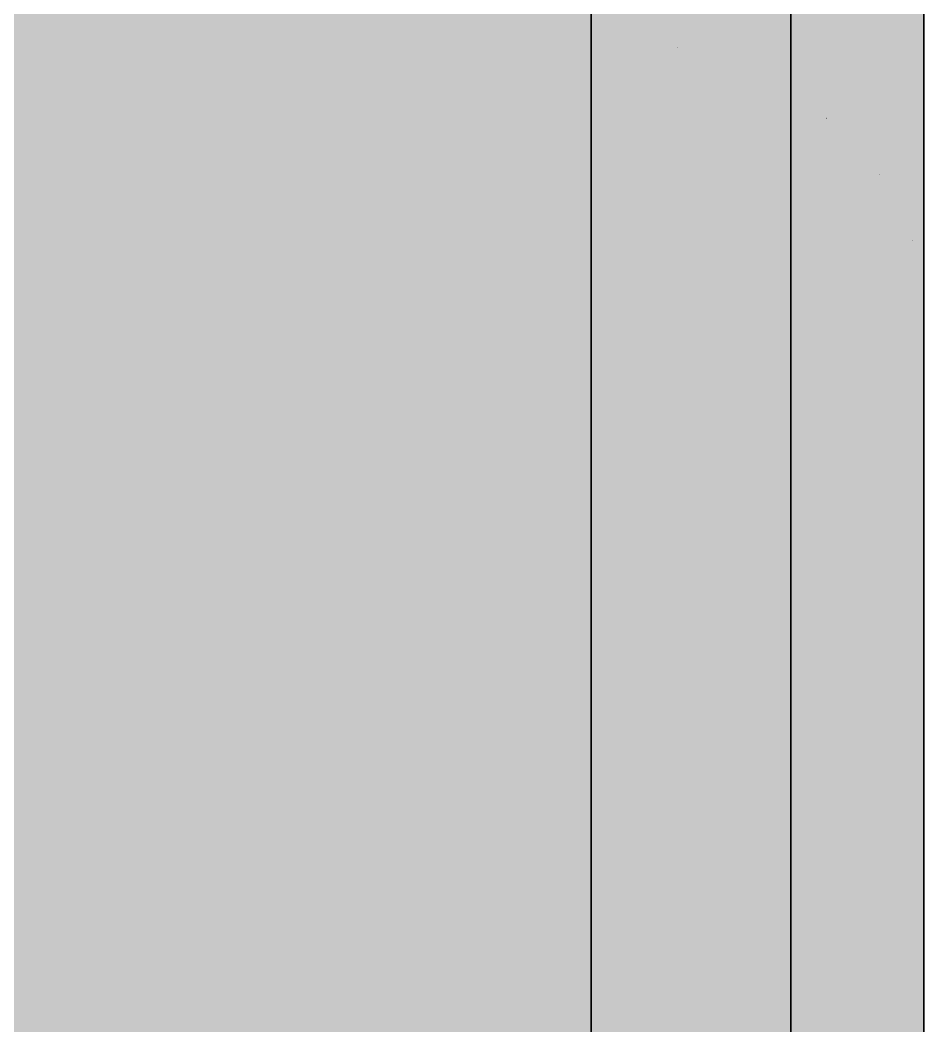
# Model space of a CAD drawing. Extents: x 0 to 756, y -25 to 420.
# Drawn here: x 352.5679 to 352.8394, y 313.2935 to 313.5958 of the extents above; entities that cross this region are included whole.
import ezdxf

# ---------------------------------------------------------------- set-up
doc = ezdxf.new("R2010")
doc.units = 0
doc.layers.get('0').update_dxf_attribs({"lineweight": 25})
doc.layers.add('0-Shading', color=7, linetype='Continuous', lineweight=25)
doc.layers.add('L_Schalldaempfer', color=7, linetype='Continuous', lineweight=35, true_color=0xababab)

# ---------------------------------------------------------------- blocks, each defined once
blk = doc.blocks.new('Shading-A0T78ONBOY', base_point=(329.66275, 313.81244))
at = {"layer": '0-Shading', "color": 7, "true_color": 0xffffff}
for points in [[(328.72754, 313.55753), (352.79941, 313.55753), (328.72815, 313.79294)], [(352.79941, 313.55753), (328.72815, 313.79294), (352.79941, 313.79294)], [(339.4028, 313.28845), (352.79941, 313.28845), (339.4028, 313.79294)], [(352.79941, 313.28845), (339.4028, 313.79294), (352.79941, 313.79294)], [(352.49896, 313.59036), (328.72275, 313.73294), (352.73938, 313.73294)], [(339.70663, 313.29373), (352.73938, 313.29373), (339.70663, 313.73294)], [(352.73938, 313.29373), (339.70663, 313.73294), (352.73938, 313.73294)], [(352.49896, 313.59036), (352.73938, 313.59036), (352.73938, 313.73294)], [(351.8175, 313.18622), (352.73938, 313.18622), (352.49896, 313.59036)], [(352.73938, 313.18622), (352.49896, 313.59036), (352.73938, 313.59036)], [(328.7265, 313.16486), (352.79941, 313.16486), (328.72754, 313.55753)], [(352.79941, 313.16486), (328.72754, 313.55753), (352.79941, 313.55753)], [(329.66586, 312.98828), (352.73938, 312.98828), (329.66666, 313.29373)], [(352.73938, 312.98828), (329.66666, 313.29373), (352.73938, 313.29373)]]:
    blk.add_solid(points, dxfattribs=at)
at = {"layer": '0-Shading', "color": 7, "true_color": 0xfdfdfd}
for points in [[(352.76459, 313.29373), (352.73938, 313.29373), (352.76529, 313.73294)], [(352.73938, 313.29373), (352.76529, 313.73294), (352.73938, 313.73294)], [(352.73947, 313.59036), (352.76529, 313.73294), (352.73938, 313.73294)], [(352.76514, 313.59036), (352.73947, 313.59036), (352.76529, 313.73294)], [(352.76529, 313.2933), (352.76459, 313.2933), (352.76529, 313.73294)], [(352.76523, 313.58759), (352.76514, 313.58759), (352.76529, 313.73294)], [(352.76514, 313.58759), (352.76514, 313.59036), (352.73947, 313.59036)], [(352.76514, 313.58759), (352.73947, 313.58759), (352.73947, 313.59036)], [(352.73972, 313.18622), (352.76514, 313.58759), (352.73947, 313.58759)], [(352.76474, 313.18622), (352.73972, 313.18622), (352.76514, 313.58759)], [(352.76508, 313.18445), (352.76474, 313.18445), (352.76523, 313.58755)], [(352.76474, 313.18445), (352.76523, 313.58755), (352.76514, 313.58755)], [(352.76523, 313.58755), (352.76523, 313.58759), (352.76514, 313.58759)], [(352.76523, 313.58755), (352.76514, 313.58755), (352.76514, 313.58759)], [(352.76459, 313.2933), (352.73938, 313.2933), (352.73938, 313.29373)], [(352.76459, 313.2933), (352.76459, 313.29373), (352.73938, 313.29373)]]:
    blk.add_solid(points, dxfattribs=at)
at = {"layer": '0-Shading', "color": 7, "true_color": 0xfefefe}
for points in [[(352.73938, 313.59036), (352.73947, 313.59036), (352.73938, 313.73294)], [(352.73938, 313.18622), (352.73972, 313.18622), (352.73938, 313.59036)], [(352.73972, 313.18622), (352.73938, 313.59036), (352.73947, 313.59036)]]:
    blk.add_solid(points, dxfattribs=at)
at = {"layer": '0-Shading', "color": 7, "true_color": 0xf9f9f9}
for points in [[(352.76538, 313.58755), (352.76523, 313.58755), (352.76529, 313.73294)], [(352.76569, 313.18442), (352.76508, 313.18442), (352.76538, 313.58752)], [(352.76508, 313.18442), (352.76538, 313.58752), (352.76523, 313.58752)], [(352.76538, 313.58752), (352.76538, 313.58755), (352.76523, 313.58755)], [(352.76538, 313.58752), (352.76523, 313.58752), (352.76523, 313.58755)]]:
    blk.add_solid(points, dxfattribs=at)
at = {"layer": '0-Shading', "color": 7, "true_color": 0xf5f5f5}
for points in [[(352.78876, 313.29327), (352.76529, 313.29327), (352.7894, 313.73294)], [(352.76529, 313.29327), (352.7894, 313.73294), (352.76529, 313.73294)], [(352.76538, 313.58752), (352.7894, 313.73294), (352.76529, 313.73294)], [(352.78928, 313.58752), (352.76538, 313.58752), (352.7894, 313.73294)], [(352.7894, 313.29199), (352.78876, 313.29199), (352.7894, 313.73294)], [(352.78928, 313.57941), (352.78928, 313.58752), (352.76538, 313.58752)], [(352.78928, 313.57941), (352.76539, 313.57941), (352.76538, 313.58752)], [(352.76569, 313.18433), (352.78928, 313.57941), (352.76539, 313.57941)], [(352.78901, 313.18433), (352.76569, 313.18433), (352.78928, 313.57941)]]:
    blk.add_solid(points, dxfattribs=at)
at = {"layer": '0-Shading', "color": 7, "true_color": 0xefefef}
for points in [[(352.78946, 313.57941), (352.78928, 313.57941), (352.7894, 313.73294)], [(352.78958, 313.17917), (352.789, 313.17917), (352.78946, 313.57935)], [(352.789, 313.17917), (352.78946, 313.57935), (352.78928, 313.57935)], [(352.78946, 313.57935), (352.78946, 313.57941), (352.78928, 313.57941)], [(352.78946, 313.57935), (352.78928, 313.57935), (352.78928, 313.57941)]]:
    blk.add_solid(points, dxfattribs=at)
at = {"layer": '0-Shading', "color": 254, "true_color": 0xe4e4e4}
for points in [[(352.80954, 313.29196), (352.7894, 313.29196), (352.81012, 313.73294)], [(352.7894, 313.29196), (352.81012, 313.73294), (352.7894, 313.73294)], [(352.78946, 313.57935), (352.81012, 313.73294), (352.7894, 313.73294)], [(352.80998, 313.57935), (352.78946, 313.57935), (352.81012, 313.73294)], [(352.81012, 313.28992), (352.80954, 313.28992), (352.81012, 313.73294)], [(352.80997, 313.56641), (352.80998, 313.57935), (352.78946, 313.57935)], [(352.80997, 313.56641), (352.78946, 313.56641), (352.78946, 313.57935)], [(352.78958, 313.17899), (352.80997, 313.56641), (352.78946, 313.56641)], [(352.80961, 313.17899), (352.78958, 313.17899), (352.80997, 313.56641)]]:
    blk.add_solid(points, dxfattribs=at)
at = {"layer": '0-Shading', "color": 254, "true_color": 0xe2e2e2}
for points in [[(352.81012, 313.56641), (352.80997, 313.56641), (352.81012, 313.73294)], [(352.81012, 313.17078), (352.8096, 313.17078), (352.81012, 313.56631)], [(352.8096, 313.17078), (352.81012, 313.56631), (352.80997, 313.56631)], [(352.81012, 313.56631), (352.81012, 313.56641), (352.80997, 313.56641)], [(352.81012, 313.56631), (352.80997, 313.56631), (352.80997, 313.56641)]]:
    blk.add_solid(points, dxfattribs=at)
at = {"layer": '0-Shading', "color": 254, "true_color": 0xcdcdcd}
for points in [[(352.81833, 313.28989), (352.81012, 313.28989), (352.81833, 313.73294)], [(352.81012, 313.28989), (352.81833, 313.73294), (352.81012, 313.73294)], [(352.81024, 313.56619), (352.81833, 313.73294), (352.81012, 313.73294)], [(352.81833, 313.56619), (352.81024, 313.56619), (352.81833, 313.73294)], [(352.82556, 313.28845), (352.81833, 313.28845), (352.82599, 313.73294)], [(352.81833, 313.28845), (352.82599, 313.73294), (352.81833, 313.73294)], [(352.82596, 313.55753), (352.81833, 313.55753), (352.82599, 313.73294)], [(352.81833, 313.55753), (352.82599, 313.73294), (352.81833, 313.73294)], [(352.82599, 313.28723), (352.82556, 313.28723), (352.82599, 313.73294)], [(352.81833, 313.55753), (352.81833, 313.56619), (352.81024, 313.56619)], [(352.81833, 313.55753), (352.81025, 313.55753), (352.81024, 313.56619)], [(352.81052, 313.17029), (352.81833, 313.55753), (352.81025, 313.55753)], [(352.81836, 313.17029), (352.81052, 313.17029), (352.81833, 313.55753)], [(352.82596, 313.54938), (352.82596, 313.55753), (352.81833, 313.55753)], [(352.82596, 313.54938), (352.81833, 313.54938), (352.81833, 313.55753)], [(352.81836, 313.16486), (352.82596, 313.54938), (352.81833, 313.54938)], [(352.82587, 313.16486), (352.81836, 313.16486), (352.82596, 313.54938)]]:
    blk.add_solid(points, dxfattribs=at)
at = {"layer": '0-Shading', "color": 254, "true_color": 0xd0d0d0}
for points in [[(352.81024, 313.56631), (352.81012, 313.56631), (352.81012, 313.73294)], [(352.81024, 313.56619), (352.81024, 313.56631), (352.81012, 313.56631)], [(352.81024, 313.56619), (352.81012, 313.56619), (352.81012, 313.56631)], [(352.81052, 313.17056), (352.81012, 313.17056), (352.81024, 313.56619)], [(352.81012, 313.17056), (352.81024, 313.56619), (352.81012, 313.56619)]]:
    blk.add_solid(points, dxfattribs=at)
at = {"layer": '0-Shading', "color": 9, "true_color": 0xbbbbbb}
for points in [[(352.82605, 313.54938), (352.82596, 313.54938), (352.82599, 313.73294)], [(352.8262, 313.15961), (352.82587, 313.15961), (352.82605, 313.54922)], [(352.82587, 313.15961), (352.82605, 313.54922), (352.82596, 313.54922)], [(352.82605, 313.54922), (352.82605, 313.54938), (352.82596, 313.54938)], [(352.82605, 313.54922), (352.82596, 313.54922), (352.82596, 313.54938)]]:
    blk.add_solid(points, dxfattribs=at)
at = {"layer": '0-Shading', "color": 253, "true_color": 0xb0b0b0}
for points in [[(352.83573, 313.28714), (352.82599, 313.28714), (352.836, 313.73294)], [(352.82599, 313.28714), (352.836, 313.73294), (352.82599, 313.73294)], [(352.82605, 313.54922), (352.836, 313.73294), (352.82599, 313.73294)], [(352.83594, 313.54922), (352.82605, 313.54922), (352.836, 313.73294)], [(352.836, 313.28406), (352.83572, 313.28406), (352.836, 313.73294)], [(352.83594, 313.52966), (352.83594, 313.54922), (352.82605, 313.54922)], [(352.83594, 313.52966), (352.82606, 313.52966), (352.82605, 313.54922)], [(352.8262, 313.15927), (352.83594, 313.52966), (352.82606, 313.52966)], [(352.83585, 313.15927), (352.8262, 313.15927), (352.83594, 313.52966)]]:
    blk.add_solid(points, dxfattribs=at)
at = {"layer": '0-Shading', "color": 253, "true_color": 0xa4a4a4}
for points in [[(352.836, 313.52966), (352.83594, 313.52966), (352.836, 313.73294)], [(352.83603, 313.14685), (352.83585, 313.14685), (352.836, 313.52945)], [(352.83585, 313.14685), (352.836, 313.52945), (352.83594, 313.52945)], [(352.836, 313.52945), (352.836, 313.52966), (352.83594, 313.52966)], [(352.836, 313.52945), (352.83594, 313.52945), (352.83594, 313.52966)]]:
    blk.add_solid(points, dxfattribs=at)
at = {"layer": '0-Shading', "color": 252, "true_color": 0x909090}
for points in [[(352.8393, 313.28397), (352.836, 313.28397), (352.83939, 313.73294)], [(352.836, 313.28397), (352.83939, 313.73294), (352.836, 313.73294)], [(352.83936, 313.52945), (352.836, 313.52945), (352.83939, 313.73294)], [(352.836, 313.52945), (352.83939, 313.73294), (352.836, 313.73294)], [(352.83939, 313.28067), (352.83929, 313.28067), (352.83939, 313.73294)], [(352.83936, 313.50851), (352.83936, 313.52945), (352.836, 313.52945)], [(352.83936, 313.50851), (352.836, 313.50851), (352.836, 313.52945)], [(352.83603, 313.14648), (352.83936, 313.50851), (352.836, 313.50851)], [(352.83933, 313.14648), (352.83603, 313.14648), (352.83936, 313.50851)]]:
    blk.add_solid(points, dxfattribs=at)
at = {"layer": '0-Shading', "color": 252, "true_color": 0x8b8b8b}
for points in [[(352.83939, 313.50851), (352.83936, 313.50851), (352.83939, 313.73294)], [(352.83939, 313.13315), (352.83932, 313.13315), (352.83939, 313.5083)], [(352.83932, 313.13315), (352.83939, 313.5083), (352.83936, 313.5083)], [(352.83939, 313.5083), (352.83939, 313.50851), (352.83936, 313.50851)], [(352.83939, 313.5083), (352.83936, 313.5083), (352.83936, 313.50851)]]:
    blk.add_solid(points, dxfattribs=at)
blk = doc.blocks.new('3D-Objekt-A0T78OT1OY', base_point=(324.4794, 296.53296))
at = {"color": 0, "lineweight": -2}
for p, q in [((352.79939, 297.07295), (352.79939, 313.79295)), ((352.79939, 297.17295), (352.79939, 313.79295)), ((352.73939, 313.73295), (352.73939, 297.03295)), ((352.73939, 297.13295), (352.73939, 313.73295)), ((352.83939, 297.13295), (352.83939, 313.73295)), ((352.83939, 313.73295), (352.83939, 297.13295))]:
    blk.add_line(p, q, dxfattribs=at)
blk = doc.blocks.new('Polygon-A0T78P1JOY', base_point=(324.51938, 297.07294))
at = {"color": 0, "linetype": 'ByBlock', "lineweight": -2, "ltscale": 0.35}
blk.add_line((352.79939, 313.79295), (352.79939, 297.07295), dxfattribs=at)

msp = doc.modelspace()

# ---------------------------------------------------------------- block references
at = {"linetype": 'Continuous', "ltscale": 1.25}
msp.add_blockref('3D-Objekt-A0T78OT1OY', (324.4794, 296.53296), dxfattribs=at)
msp.add_blockref('Shading-A0T78ONBOY', (329.66275, 313.81244))
at = {"layer": 'L_Schalldaempfer', "ltscale": 0.35}
msp.add_blockref('Polygon-A0T78P1JOY', (324.51938, 297.07294), dxfattribs=at)

doc.saveas('drawing.dxf')
